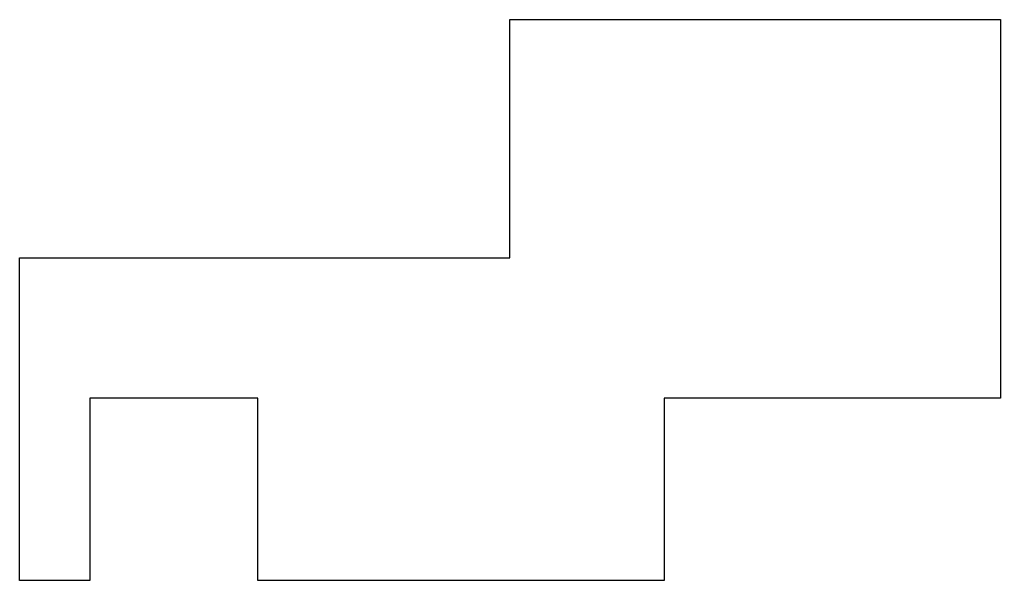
# Model space of a CAD drawing. Extents: x 10 to 80, y 10 to 50.
import ezdxf

# ---------------------------------------------------------------- set-up
doc = ezdxf.new("R2010")
doc.units = 0
doc.layers.add('Layer_1', color=7, linetype='CONTINUOUS')

msp = doc.modelspace()

# ---------------------------------------------------------------- linework, layer by layer
at = {"layer": 'Layer_1', "color": 7}
msp.add_lwpolyline([(10, 10.000008), (10, 32.99999), (45, 32.99999), (45, 50.000013), (80.000001, 50.000013), (80.000001, 23.00001), (56.000001, 23.00001), (56.000001, 10.000008), (27, 10.000008), (27, 23.00001), (15, 23.00001), (15, 10.000008), (10, 10.000008)], dxfattribs=at)

doc.saveas('drawing.dxf')
